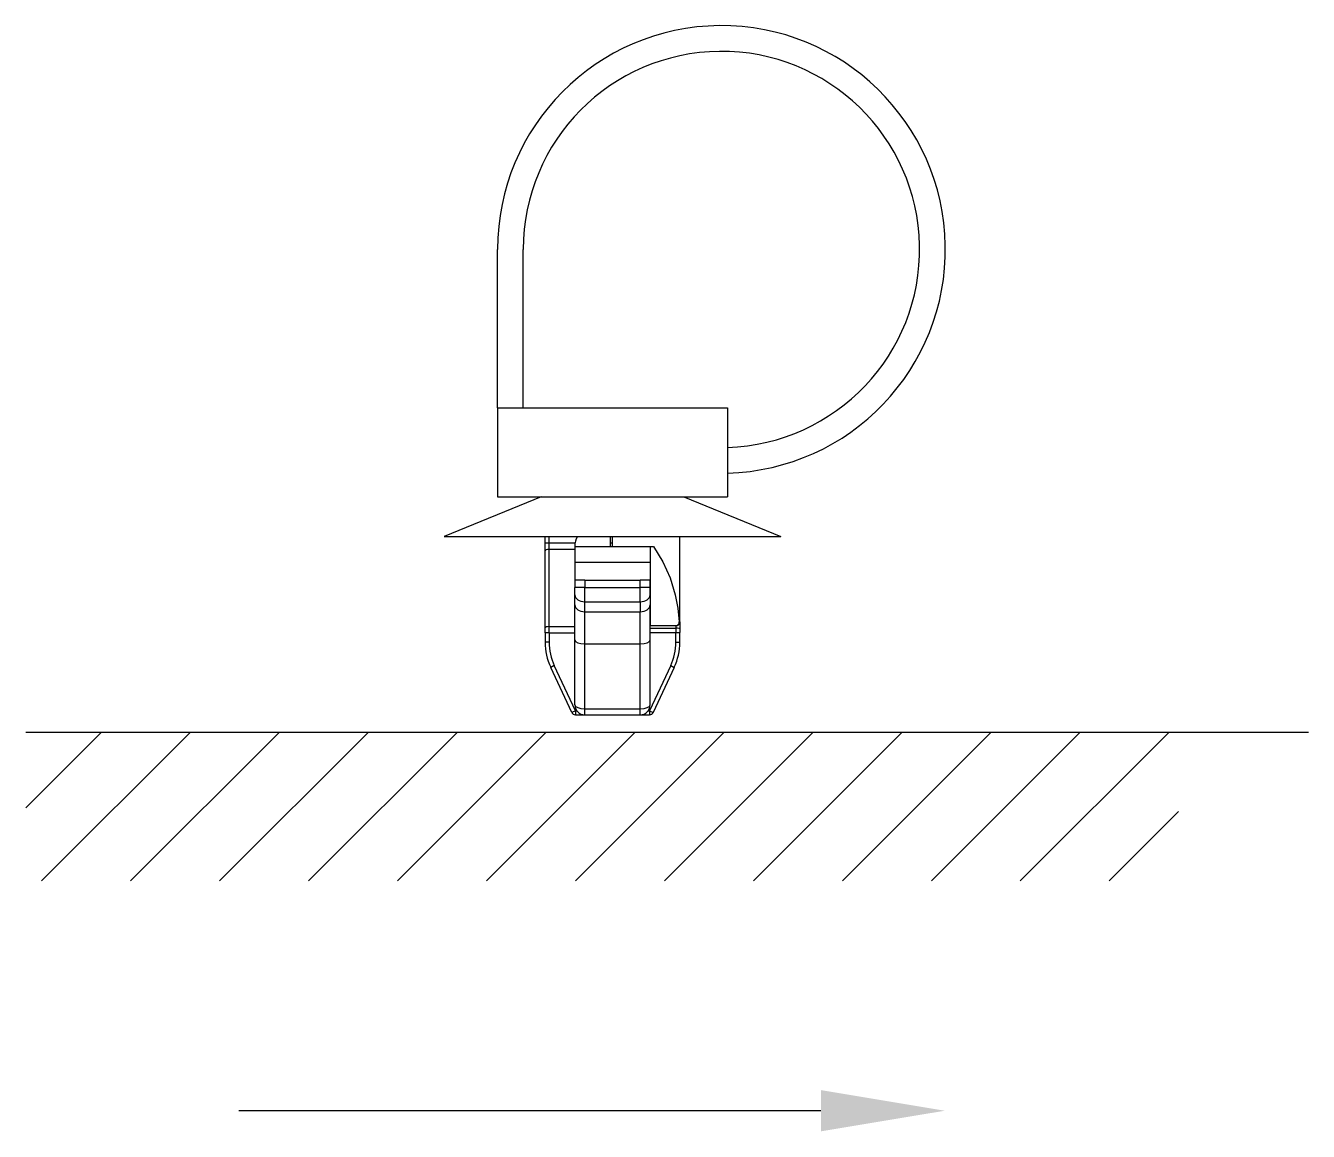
# Model space of a CAD drawing. Header units: inches. Extents: x 47316 to 59086, y 3141 to 11743.
# Drawn here: x 51265.58 to 51291.47, y 8629.51 to 8651.85 of the extents above; entities that cross this region are included whole.
import ezdxf

# ---------------------------------------------------------------- set-up
doc = ezdxf.new("R2010")
doc.units = ezdxf.units.IN
doc.header["$MEASUREMENT"] = 0

msp = doc.modelspace()

# ---------------------------------------------------------------- linework, layer by layer
at = {"color": 0, "linetype": 'ByBlock', "lineweight": -3, "ltscale": 0.2}
for p, q in [((51275.104, 8644.129), (51275.104, 8647.329)), ((51275.624, 8644.129), (51275.624, 8647.329))]:
    msp.add_line(p, q, dxfattribs=at)
at = {"color": 0, "linetype": 'ByBlock', "lineweight": -3, "ltscale": 0.289999}
msp.add_line((51275.104, 8644.129), (51279.744, 8644.129), dxfattribs=at)
at = {"color": 0, "linetype": 'ByBlock', "lineweight": -3, "ltscale": 0.1125}
for p, q in [((51275.104, 8644.129), (51275.104, 8642.329)), ((51279.744, 8644.129), (51279.744, 8642.329))]:
    msp.add_line(p, q, dxfattribs=at)
at = {"color": 0, "linetype": 'ByBlock', "lineweight": -3, "ltscale": 0.132311}
for p, q in [((51275.984, 8642.329), (51274.024, 8641.529)), ((51278.864, 8642.329), (51280.824, 8641.529))]:
    msp.add_line(p, q, dxfattribs=at)
at = {"color": 0, "linetype": 'ByBlock', "lineweight": -3, "ltscale": 0.096026}
for p, q in [((51275.104, 8642.329), (51276.641, 8642.329)), ((51278.208, 8642.329), (51279.744, 8642.329))]:
    msp.add_line(p, q, dxfattribs=at)
at = {"color": 0, "linetype": 'ByBlock', "lineweight": -3, "ltscale": 0.097948}
msp.add_line((51276.641, 8642.329), (51278.208, 8642.329), dxfattribs=at)
at = {"color": 0, "linetype": 'ByBlock', "lineweight": -3, "ltscale": 0.425}
msp.add_line((51274.024, 8641.529), (51280.824, 8641.529), dxfattribs=at)
at = {"color": 0, "linetype": 'ByBlock', "lineweight": -3, "ltscale": 0.008443}
for p, q in [((51276.064, 8641.394), (51276.064, 8641.529)), ((51276.144, 8641.394), (51276.144, 8641.529))]:
    msp.add_line(p, q, dxfattribs=at)
at = {"color": 0, "linetype": 'ByBlock', "lineweight": -3, "ltscale": 0.0125}
for p, q in [((51277.384, 8641.329), (51277.384, 8641.529)), ((51277.424, 8641.329), (51277.424, 8641.529)), ((51276.864, 8640.649), (51276.664, 8640.649)), ((51278.184, 8640.649), (51277.984, 8640.649)), ((51276.864, 8640.499), (51276.664, 8640.499)), ((51278.184, 8640.499), (51277.984, 8640.499))]:
    msp.add_line(p, q, dxfattribs=at)
at = {"color": 0, "linetype": 'ByBlock', "lineweight": -3, "ltscale": 0.107719}
msp.add_line((51278.784, 8639.805), (51278.784, 8641.529), dxfattribs=at)
at = {"color": 0, "linetype": 'ByBlock', "lineweight": -3, "ltscale": 0.005}
for p, q in [((51276.144, 8641.394), (51276.064, 8641.394)), ((51276.144, 8639.584), (51276.064, 8639.584)), ((51278.704, 8639.59), (51278.784, 8639.59)), ((51276.144, 8639.395), (51276.064, 8639.395)), ((51278.704, 8639.395), (51278.784, 8639.395)), ((51276.249, 8638.921), (51276.177, 8638.887)), ((51278.599, 8638.921), (51278.672, 8638.887)), ((51276.675, 8638.009), (51276.603, 8637.975)), ((51276.675, 8638.009), (51276.675, 8637.929)), ((51278.173, 8638.009), (51278.173, 8637.929)), ((51278.173, 8638.009), (51278.246, 8637.975))]:
    msp.add_line(p, q, dxfattribs=at)
at = {"color": 0, "linetype": 'ByBlock', "lineweight": -3, "ltscale": 0.009488}
msp.add_line((51276.064, 8641.242), (51276.064, 8641.394), dxfattribs=at)
at = {"color": 0, "linetype": 'ByBlock', "lineweight": -3, "ltscale": 0.097302}
for p, q in [((51276.064, 8639.685), (51276.064, 8641.242)), ((51276.144, 8639.71), (51276.144, 8641.267))]:
    msp.add_line(p, q, dxfattribs=at)
at = {"color": 0, "linetype": 'ByBlock', "lineweight": -3, "ltscale": 0.032832}
msp.add_line((51276.669, 8641.394), (51276.144, 8641.394), dxfattribs=at)
at = {"color": 0, "linetype": 'ByBlock', "lineweight": -3, "ltscale": 0.007906}
msp.add_line((51276.144, 8641.267), (51276.144, 8641.394), dxfattribs=at)
at = {"color": 0, "linetype": 'ByBlock', "lineweight": -3, "ltscale": 0.0325}
for p, q in [((51276.664, 8641.267), (51276.144, 8641.267)), ((51276.144, 8639.71), (51276.664, 8639.71)), ((51276.144, 8639.584), (51276.664, 8639.584)), ((51278.184, 8639.68), (51278.704, 8639.68)), ((51278.184, 8639.59), (51278.704, 8639.59))]:
    msp.add_line(p, q, dxfattribs=at)
at = {"color": 0, "linetype": 'ByBlock', "lineweight": -3, "ltscale": 0.02}
for p, q in [((51276.664, 8641.329), (51276.664, 8641.009)), ((51278.184, 8641.329), (51278.184, 8641.009))]:
    msp.add_line(p, q, dxfattribs=at)
at = {"color": 0, "linetype": 'ByBlock', "lineweight": -3, "ltscale": 0.095}
for p, q in [((51276.664, 8641.329), (51278.184, 8641.329)), ((51276.664, 8641.009), (51278.184, 8641.009))]:
    msp.add_line(p, q, dxfattribs=at)
at = {"color": 0, "linetype": 'ByBlock', "lineweight": -3, "ltscale": 0.0025}
msp.add_line((51277.424, 8641.394), (51277.384, 8641.394), dxfattribs=at)
at = {"color": 0, "linetype": 'ByBlock', "lineweight": -3, "ltscale": 0.004339}
msp.add_line((51278.184, 8641.329), (51278.253, 8641.329), dxfattribs=at)
at = {"color": 0, "linetype": 'ByBlock', "lineweight": -3, "ltscale": 0.1}
msp.add_line((51278.184, 8641.329), (51278.184, 8639.729), dxfattribs=at)
at = {"color": 0, "linetype": 'ByBlock', "lineweight": -3, "ltscale": 0.022501}
for p, q in [((51276.664, 8641.009), (51276.664, 8640.649)), ((51278.184, 8641.009), (51278.184, 8640.649))]:
    msp.add_line(p, q, dxfattribs=at)
at = {"color": 0, "linetype": 'ByBlock', "lineweight": -3, "ltscale": 0.009364}
for p, q in [((51276.664, 8640.649), (51276.664, 8640.499)), ((51276.864, 8640.649), (51276.864, 8640.499)), ((51277.984, 8640.499), (51277.984, 8640.649)), ((51278.184, 8640.499), (51278.184, 8640.649))]:
    msp.add_line(p, q, dxfattribs=at)
at = {"color": 0, "linetype": 'ByBlock', "lineweight": -3, "ltscale": 0.07}
for p, q in [((51276.864, 8640.649), (51277.984, 8640.649)), ((51276.864, 8640.499), (51277.984, 8640.499)), ((51276.864, 8640.211), (51277.984, 8640.211)), ((51276.864, 8640.009), (51277.984, 8640.009)), ((51276.864, 8639.361), (51277.984, 8639.361)), ((51276.864, 8638.049), (51277.984, 8638.049)), ((51276.864, 8637.929), (51277.984, 8637.929))]:
    msp.add_line(p, q, dxfattribs=at)
at = {"color": 0, "linetype": 'ByBlock', "lineweight": -3, "ltscale": 0.009006}
for p, q in [((51276.664, 8640.355), (51276.664, 8640.499)), ((51278.184, 8640.355), (51278.184, 8640.499))]:
    msp.add_line(p, q, dxfattribs=at)
at = {"color": 0, "linetype": 'ByBlock', "lineweight": -3, "ltscale": 0.018011}
for p, q in [((51276.864, 8640.211), (51276.864, 8640.499)), ((51277.984, 8640.211), (51277.984, 8640.499))]:
    msp.add_line(p, q, dxfattribs=at)
at = {"color": 0, "linetype": 'ByBlock', "lineweight": -3, "ltscale": 0.012637}
for p, q in [((51276.664, 8640.153), (51276.664, 8640.355)), ((51276.864, 8640.009), (51276.864, 8640.211)), ((51277.984, 8640.211), (51277.984, 8640.009)), ((51278.184, 8640.355), (51278.184, 8640.153))]:
    msp.add_line(p, q, dxfattribs=at)
at = {"color": 0, "linetype": 'ByBlock', "lineweight": -3, "ltscale": 0.04455}
for p, q in [((51276.664, 8639.44), (51276.664, 8640.153)), ((51278.184, 8639.44), (51278.184, 8640.153))]:
    msp.add_line(p, q, dxfattribs=at)
at = {"color": 0, "linetype": 'ByBlock', "lineweight": -3, "ltscale": 0.0405}
for p, q in [((51276.864, 8639.361), (51276.864, 8640.009)), ((51277.984, 8639.361), (51277.984, 8640.009))]:
    msp.add_line(p, q, dxfattribs=at)
at = {"color": 0, "linetype": 'ByBlock', "lineweight": -3, "ltscale": 0.006325}
msp.add_line((51276.064, 8639.584), (51276.064, 8639.685), dxfattribs=at)
at = {"color": 0, "linetype": 'ByBlock', "lineweight": -3, "ltscale": 0.011804}
for p, q in [((51276.064, 8639.584), (51276.064, 8639.395)), ((51276.144, 8639.584), (51276.144, 8639.395))]:
    msp.add_line(p, q, dxfattribs=at)
at = {"color": 0, "linetype": 'ByBlock', "lineweight": -3, "ltscale": 0.007907}
msp.add_line((51276.144, 8639.584), (51276.144, 8639.71), dxfattribs=at)
at = {"color": 0, "linetype": 'ByBlock', "lineweight": -3, "ltscale": 0.031953}
msp.add_line((51278.184, 8639.729), (51278.695, 8639.729), dxfattribs=at)
at = {"color": 0, "linetype": 'ByBlock', "lineweight": -3, "ltscale": 0.003059}
msp.add_line((51278.184, 8639.68), (51278.184, 8639.729), dxfattribs=at)
at = {"color": 0, "linetype": 'ByBlock', "lineweight": -3, "ltscale": 0.000233459}
msp.add_line((51278.184, 8639.676), (51278.184, 8639.68), dxfattribs=at)
at = {"color": 0, "linetype": 'ByBlock', "lineweight": -3, "ltscale": 0.005363}
msp.add_line((51278.184, 8639.59), (51278.184, 8639.676), dxfattribs=at)
at = {"color": 0, "linetype": 'ByBlock', "lineweight": -3, "ltscale": 0.000495148}
msp.add_line((51278.695, 8639.729), (51278.703, 8639.729), dxfattribs=at)
at = {"color": 0, "linetype": 'ByBlock', "lineweight": -3, "ltscale": 9.0198e-05}
msp.add_line((51278.703, 8639.729), (51278.704, 8639.728), dxfattribs=at)
at = {"color": 0, "linetype": 'ByBlock', "lineweight": -3, "ltscale": 0.002986}
msp.add_line((51278.704, 8639.728), (51278.704, 8639.68), dxfattribs=at)
at = {"color": 0, "linetype": 'ByBlock', "lineweight": -3, "ltscale": 0.005597}
msp.add_line((51278.704, 8639.68), (51278.704, 8639.59), dxfattribs=at)
at = {"color": 0, "linetype": 'ByBlock', "lineweight": -3, "ltscale": 0.012206}
for p, q in [((51278.704, 8639.395), (51278.704, 8639.59)), ((51278.784, 8639.395), (51278.784, 8639.59))]:
    msp.add_line(p, q, dxfattribs=at)
at = {"color": 0, "linetype": 'ByBlock', "lineweight": -3, "ltscale": 0.000715637}
msp.add_line((51278.772, 8639.809), (51278.783, 8639.809), dxfattribs=at)
at = {"color": 0, "linetype": 'ByBlock', "lineweight": -3, "ltscale": 0.00896}
msp.add_line((51278.784, 8639.805), (51278.784, 8639.662), dxfattribs=at)
at = {"color": 0, "linetype": 'ByBlock', "lineweight": -3, "ltscale": 0.004477}
msp.add_line((51278.784, 8639.662), (51278.784, 8639.59), dxfattribs=at)
at = {"color": 0, "linetype": 'ByBlock', "lineweight": -3, "ltscale": 0.081943}
for p, q in [((51276.664, 8638.129), (51276.664, 8639.44)), ((51276.864, 8638.049), (51276.864, 8639.361)), ((51277.984, 8638.049), (51277.984, 8639.361)), ((51278.184, 8638.129), (51278.184, 8639.44))]:
    msp.add_line(p, q, dxfattribs=at)
at = {"color": 0, "linetype": 'ByBlock', "lineweight": -3, "ltscale": 0.062942}
for p, q in [((51276.603, 8637.975), (51276.177, 8638.887)), ((51278.672, 8638.887), (51278.246, 8637.975))]:
    msp.add_line(p, q, dxfattribs=at)
at = {"color": 0, "linetype": 'ByBlock', "lineweight": -3, "ltscale": 0.062941}
for p, q in [((51276.675, 8638.009), (51276.249, 8638.921)), ((51278.599, 8638.921), (51278.173, 8638.009))]:
    msp.add_line(p, q, dxfattribs=at)
at = {"color": 0, "linetype": 'ByBlock', "lineweight": -3, "ltscale": 0.007544}
for p, q in [((51276.864, 8637.929), (51276.864, 8638.049)), ((51277.984, 8637.929), (51277.984, 8638.049))]:
    msp.add_line(p, q, dxfattribs=at)
at = {"color": 0, "linetype": 'ByBlock', "lineweight": -3, "ltscale": 0.001816}
for p, q in [((51276.675, 8638.009), (51276.704, 8638.009)), ((51278.144, 8638.009), (51278.173, 8638.009))]:
    msp.add_line(p, q, dxfattribs=at)
at = {"color": 0, "linetype": 'ByBlock', "lineweight": -3, "ltscale": 0.011816}
for p, q in [((51276.675, 8637.929), (51276.864, 8637.929)), ((51277.984, 8637.929), (51278.173, 8637.929))]:
    msp.add_line(p, q, dxfattribs=at)
at = {"color": 0, "lineweight": -2}
for p, q in [((51265.579, 8636.051, 0), (51267.108, 8637.581, 0)), ((51265.579, 8637.581, 0), (51291.471, 8637.581, 0)), ((51265.901, 8634.578, 0), (51268.904, 8637.581, 0)), ((51267.697, 8634.578, 0), (51270.7, 8637.581, 0)), ((51269.493, 8634.578, 0), (51272.496, 8637.581, 0)), ((51271.289, 8634.578, 0), (51274.293, 8637.581, 0)), ((51273.085, 8634.578, 0), (51276.089, 8637.581, 0)), ((51274.881, 8634.578, 0), (51277.885, 8637.581, 0)), ((51276.677, 8634.578, 0), (51279.681, 8637.581, 0)), ((51278.473, 8634.578, 0), (51281.477, 8637.581, 0)), ((51280.269, 8634.578, 0), (51283.273, 8637.581, 0)), ((51282.065, 8634.578, 0), (51285.069, 8637.581, 0)), ((51283.861, 8634.578, 0), (51286.865, 8637.581, 0)), ((51285.657, 8634.578, 0), (51288.661, 8637.581, 0)), ((51287.453, 8634.578, 0), (51288.85, 8635.974, 0))]:
    msp.add_line(p, q, dxfattribs=at)
at = {"color": 7, "lineweight": -2}
msp.add_line((51281.631, 8629.931), (51269.883, 8629.931), dxfattribs=at)
at = {"color": 0, "linetype": 'ByBlock', "lineweight": -3}
msp.add_lwpolyline([(51278.253, 8641.329), (51278.444, 8641.021), (51278.59, 8640.694), (51278.691, 8640.355), (51278.742, 8640.083), (51278.772, 8639.809)], dxfattribs=at)
for centre, radius, start, end in [((51279.624, 8647.329), 4.52, 271.5213, 180), ((51279.624, 8647.329), 4, 271.7191, 180), ((51277.064, 8641.329), 0.4, 150, 180), ((51278.697, 8639.803), 0.0745, 268.3994, 4.0763), ((51278.703, 8639.809), 0.0799, 270.0574, 0.0573), ((51278.781, 8639.806), 0.00347, 341.1624, 44.3906), ((51277.264, 8639.395), 1.2, 180, 205.0169), ((51277.264, 8639.395), 1.12, 180, 205.0169), ((51277.584, 8639.395), 1.12, 334.9831, 0), ((51277.584, 8639.395), 1.2, 334.9831, 0), ((51276.864, 8638.129), 0.2, 180, 270), ((51277.984, 8638.129), 0.2, 270, 0), ((51276.675, 8638.009), 0.08, 205.0169, 270), ((51278.173, 8638.009), 0.08, 270, 334.9831)]:
    msp.add_arc(centre, radius, start, end, dxfattribs=at)
for centre, major_axis, ratio, start_param, end_param in [((51276.144, 8641.242), (0.08, 0), 0.316228, 1.570796, 3.141593), ((51276.864, 8640.355), (0.2, 0), 0.720438, 3.141593, 4.712389), ((51276.864, 8640.153), (0.2, 0), 0.720438, 3.141593, 4.712389), ((51277.984, 8640.355), (0.2, 0), 0.720438, 4.712389, 6.283185), ((51277.984, 8640.153), (0.2, 0), 0.720438, 4.712389, 6.283185), ((51276.144, 8639.685), (0.08, 0), 0.316228, 1.570796, 3.141593), ((51278.704, 8639.805), (-0.08, 0), 0.97071, 1.570796, 3.141593), ((51278.704, 8639.662), (-0.08, 0), 0.22389, 3.141593, 4.712389), ((51276.864, 8639.44), (0.2, 0), 0.396439, 3.141593, 4.712389), ((51277.984, 8639.44), (0.2, 0), 0.396439, 4.712389, 6.283185), ((51276.864, 8638.129), (0.2, 0), 0.396439, 3.141593, 4.712389), ((51277.984, 8638.129), (0.2, 0), 0.396439, 4.712389, 6.283185)]:
    msp.add_ellipse(centre, major_axis=major_axis, ratio=ratio, start_param=start_param, end_param=end_param, dxfattribs=at)
at = {"color": 7, "lineweight": -2}
msp.add_solid([(51281.631, 8630.348), (51284.131, 8629.931), (51281.631, 8629.515)], dxfattribs=at)

doc.saveas('drawing.dxf')
